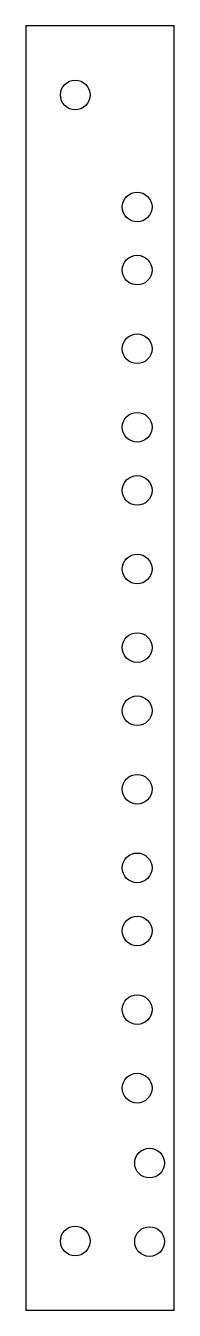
# Model space of a CAD drawing. Header units: millimetres. Extents: x -282 to -252, y -4 to 255.
import ezdxf

# ---------------------------------------------------------------- set-up
doc = ezdxf.new("R2010")
doc.units = ezdxf.units.MM
doc.layers.get('0').update_dxf_attribs({"linetype": 'CONTINUOUS'})

msp = doc.modelspace()

# ---------------------------------------------------------------- linework, layer by layer
msp.add_lwpolyline([(-282.25, -4), (-252.25, -4), (-252.25, 255.5), (-282.25, 255.5)], close=True)
for centre in [(-272.25, 241.5), (-259.75, 218.875), (-259.75, 206.125), (-259.75, 190.25), (-259.75, 174.375), (-259.75, 161.625), (-259.75, 145.75), (-259.75, 129.875), (-259.75, 117.125), (-259.75, 101.25), (-259.75, 85.375), (-259.75, 72.625), (-259.75, 56.75), (-259.75, 40.875), (-257.25, 25.75), (-272.25, 10), (-257.25, 9.875)]:
    msp.add_circle(centre, 3)

doc.saveas('drawing.dxf')
